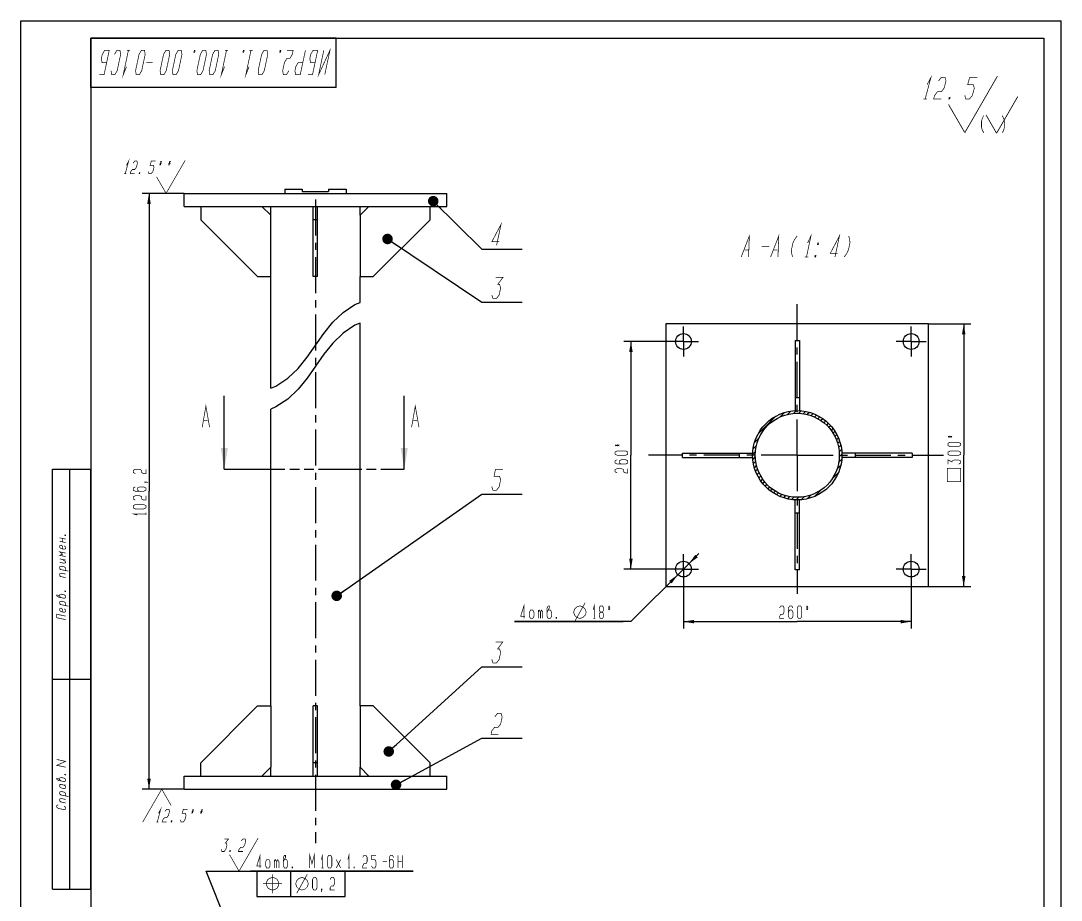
# Model space of a CAD drawing. Header units: millimetres. Extents: x 0 to 297, y 0 to 420.
# Drawn here: x 0 to 297, y 168.9 to 420 of the extents above; entities that cross this region are included whole.
import ezdxf

# ---------------------------------------------------------------- set-up
doc = ezdxf.new("R2010")
doc.units = ezdxf.units.MM
doc.header["$LTSCALE"] = 27.377778
doc.linetypes.add('CENTER', pattern=[0.6, 0.375, -0.075, 0.075, -0.075])
doc.linetypes.add('PHANTOM', pattern=[0.8, 0.45, -0.05, 0.1, -0.05, 0.1, -0.05])
doc.layers.get('0').update_dxf_attribs({"linetype": 'CONTINUOUS'})
for name, color, linetype in [('ALL_AXIS', 7, 'CONTINUOUS'), ('ALL_DIMENSIONS', 7, 'CONTINUOUS'), ('ALL_ROUND', 7, 'CONTINUOUS'), ('ALL_SURF_FIN', 7, 'CONTINUOUS'), ('DEFAULT_1', 7, 'CENTER'), ('DEFAULT_3', 7, 'PHANTOM')]:
    doc.layers.add(name, color=color, linetype=linetype)
doc.styles.get("Standard").update_dxf_attribs({"font": 'txt', "width": 0.7})
doc.dimstyles.new('DIMSTYLE_1', dxfattribs={"dimtxt": 3.6, "dimasz": 3, "dimexe": 0.18, "dimexo": 0.0625, "dimgap": 0.09, "dimtad": 1, "dimdec": 4, "dimlfac": 4, "dimdsep": 46, "dimtxsty": 'STANDARD', "dimblk": '_FILLED', "dimblk1": '_FILLED', "dimblk2": '_FILLED', "dimcen": 0.09, "dimadec": 0, "dimazin": 0, "dimtp": 1.2, "dimtm": 1.2, "dimtfac": 1, "dimtdec": 4, "dimtofl": 0, "dimtmove": 0, "dimatfit": 3, "dimldrblk": '_FILLED', "dimfxl": 1, "dimtolj": 1, "dimarcsym": 0})
doc.dimstyles.new('DIMSTYLE_2', dxfattribs={"dimtxt": 3.6, "dimasz": 3, "dimexe": 0.18, "dimexo": 0.0625, "dimgap": 0.09, "dimtad": 1, "dimtih": 1, "dimtoh": 1, "dimdec": 4, "dimlfac": 4, "dimdsep": 46, "dimtxsty": 'STANDARD', "dimblk": '_FILLED', "dimblk1": '_FILLED', "dimblk2": '_FILLED', "dimcen": 0.09, "dimadec": 0, "dimazin": 0, "dimtp": 0.2, "dimtm": 0.2, "dimtfac": 1, "dimtdec": 4, "dimtofl": 0, "dimtmove": 0, "dimatfit": 3, "dimldrblk": '_FILLED', "dimfxl": 1, "dimtolj": 1, "dimarcsym": 0})
doc.dimstyles.new('DIMSTYLE_3', dxfattribs={"dimtxt": 3.6, "dimasz": 3, "dimexe": 0.18, "dimexo": 0.0625, "dimgap": 0.09, "dimtad": 1, "dimdec": 4, "dimlfac": 4, "dimdsep": 46, "dimtxsty": 'STANDARD', "dimblk": '_FILLED', "dimblk1": '_FILLED', "dimblk2": '_FILLED', "dimcen": 0.09, "dimadec": 0, "dimazin": 0, "dimtp": 0.5, "dimtm": 0.5, "dimtfac": 1, "dimtdec": 4, "dimtofl": 0, "dimtmove": 0, "dimatfit": 3, "dimldrblk": '_FILLED', "dimfxl": 1, "dimtolj": 1, "dimarcsym": 0})
doc.dimstyles.new('DIMSTYLE_4', dxfattribs={"dimtxt": 3.6, "dimasz": 3, "dimexe": 0.18, "dimexo": 0.0625, "dimgap": 0.09, "dimtad": 1, "dimtih": 1, "dimtoh": 1, "dimdec": 5, "dimlfac": 4, "dimdsep": 46, "dimtxsty": 'STANDARD', "dimblk": '_FILLED', "dimblk1": '_FILLED', "dimblk2": '_FILLED', "dimcen": 0.09, "dimadec": 0, "dimazin": 0, "dimtp": 0.2, "dimtm": 0.2, "dimtfac": 1, "dimtdec": 5, "dimtofl": 0, "dimtmove": 0, "dimatfit": 3, "dimldrblk": '_FILLED', "dimfxl": 1, "dimtolj": 1, "dimarcsym": 0})
doc.dimstyles.get("Standard").update_dxf_attribs({"dimtxt": 3.6, "dimasz": 3, "dimexe": 0.18, "dimexo": 0.0625, "dimgap": 0.09, "dimtad": 1, "dimdec": 5, "dimdsep": 46, "dimtxsty": 'STANDARD', "dimblk": '_FILLED', "dimblk1": '_FILLED', "dimblk2": '_FILLED', "dimcen": 0.09, "dimadec": 0, "dimazin": 0, "dimtol": 1, "dimtp": 1e-05, "dimtm": 1e-05, "dimtfac": 1, "dimtdec": 5, "dimtofl": 0, "dimtmove": 0, "dimatfit": 3, "dimldrblk": '_FILLED', "dimfxl": 1, "dimtolj": 1, "dimarcsym": 0})

# ---------------------------------------------------------------- blocks, each defined once
blk = doc.blocks.new('_FILLED')
at = {"color": 0, "linetype": 'BYBLOCK'}
blk.add_solid([(0, 0), (-1, 0.167), (-1, -0.167)], dxfattribs=at)
blk = doc.blocks.new('*D0')
at = {"layer": 'ALL_DIMENSIONS', "color": 2, "linetype": 'CONTINUOUS'}
for p, q in [((46.6, 370.71), (34.6, 370.71)), ((36.6, 370.71), (36.6, 285.65)), ((36.6, 200.58), (36.6, 285.65)), ((46.6, 200.58), (34.6, 200.58))]:
    blk.add_line(p, q, dxfattribs=at)
at = {"layer": 'ALL_DIMENSIONS', "color": 2, "linetype": 'CONTINUOUS', "xscale": 3, "yscale": 3, "zscale": 3}
for p, rotation in [((36.6, 370.71), 90), ((36.6, 200.58), 270)]:
    blk.add_blockref('_FILLED', p, dxfattribs=dict(at, rotation=rotation))
blk = doc.blocks.new('SYM_7_BL1', base_point=(43.34, 195.87))
at = {"layer": 'ALL_SURF_FIN', "color": 2, "linetype": 'CONTINUOUS'}
for points, const_width in [([(40.23, 200.58), (37.51, 195.88)], 0.189), ([(42.94, 195.88), (40.23, 200.58)], 0.189), ([(37.51, 195.88), (34.78, 191.15)], 0.189), ([(39.29, 193.64), (39.93, 194.84), (38.97, 191.24)], 0.2), ([(41.19, 194.24), (41.66, 194.84), (42.29, 194.84), (42.45, 194.24), (42.13, 193.04), (41.65, 192.44), (41.02, 192.44), (40.54, 191.84), (40.38, 191.24), (41.64, 191.24)], 0.2), ([(45.58, 191.84), (45.74, 191.24), (46.37, 191.24), (46.84, 191.84), (47.17, 193.04), (47.01, 193.64), (46.07, 193.64), (46.39, 194.84), (47.65, 194.84)], 0.2), ([(49.38, 194.84), (48.74, 193.64)], 0.2), ([(48.75, 194.24), (49.38, 194.24)], 0.2), ([(49.07, 194.84), (49.06, 193.64)], 0.2), ([(51.9, 194.84), (51.26, 193.64)], 0.2), ([(51.27, 194.24), (51.9, 194.24)], 0.2), ([(51.59, 194.84), (51.58, 193.64)], 0.2), ([(38.65, 191.24), (39.28, 191.24)], 0.2), ([(43.06, 191.24), (42.9, 191.24), (42.98, 191.54), (43.14, 191.54), (43.06, 191.24)], 0.2)]:
    blk.add_lwpolyline(points, dxfattribs=dict(at, const_width=const_width))
blk = doc.blocks.new('SYM_6_BL2', base_point=(38.21, 375.42))
at = {"layer": 'ALL_SURF_FIN', "color": 2, "linetype": 'CONTINUOUS'}
for points, const_width in [([(30.15, 378.73), (30.78, 379.93), (29.82, 376.33)], 0.2), ([(44.19, 375.42), (46.92, 380.14)], 0.189), ([(32.04, 379.33), (32.51, 379.93), (33.14, 379.93), (33.3, 379.33), (32.98, 378.13), (32.5, 377.53), (31.87, 377.53), (31.4, 376.93), (31.24, 376.33), (32.5, 376.33)], 0.2), ([(36.44, 376.93), (36.59, 376.33), (37.22, 376.33), (37.7, 376.93), (38.02, 378.13), (37.86, 378.73), (36.92, 378.73), (37.24, 379.93), (38.5, 379.93)], 0.2), ([(40.23, 379.93), (39.6, 378.73)], 0.2), ([(39.6, 379.33), (40.23, 379.33)], 0.2), ([(39.92, 379.93), (39.91, 378.73)], 0.2), ([(42.75, 379.93), (42.12, 378.73)], 0.2), ([(42.12, 379.33), (42.75, 379.33)], 0.2), ([(42.44, 379.93), (42.43, 378.73)], 0.2), ([(29.5, 376.33), (30.13, 376.33)], 0.2), ([(33.91, 376.33), (33.76, 376.33), (33.84, 376.63), (33.99, 376.63), (33.91, 376.33)], 0.2), ([(38.76, 375.42), (41.47, 370.71)], 0.189), ([(41.47, 370.71), (44.19, 375.42)], 0.189)]:
    blk.add_lwpolyline(points, dxfattribs=dict(at, const_width=const_width))
blk = doc.blocks.new('*D1')
at = {"layer": 'ALL_DIMENSIONS', "color": 2, "linetype": 'CONTINUOUS'}
for p, q in [((189.17, 263.42), (193.58, 267.84)), ((190.76, 265.01), (189.17, 263.42)), ((189.17, 263.42), (174.17, 248.42)), ((187.57, 261.83), (189.17, 263.42)), ((174.17, 248.42), (140.89, 248.42)), ((140.89, 248.42), (171.97, 248.42))]:
    blk.add_line(p, q, dxfattribs=at)
at = {"layer": 'ALL_DIMENSIONS', "color": 2, "linetype": 'CONTINUOUS', "xscale": 3, "yscale": 3, "zscale": 3}
for p, rotation in [((190.76, 265.01), 225), ((187.57, 261.83), 45)]:
    blk.add_blockref('_FILLED', p, dxfattribs=dict(at, rotation=rotation))
blk = doc.blocks.new('*D2')
at = {"layer": 'ALL_DIMENSIONS', "color": 2, "linetype": 'CONTINUOUS'}
for p, q in [((259.17, 333.42), (271.17, 333.42)), ((269.17, 333.42), (269.17, 295.92)), ((269.17, 258.42), (269.17, 295.92)), ((259.17, 258.42), (271.17, 258.42))]:
    blk.add_line(p, q, dxfattribs=at)
at = {"layer": 'ALL_DIMENSIONS', "color": 2, "linetype": 'CONTINUOUS', "xscale": 3, "yscale": 3, "zscale": 3}
for p, rotation in [((269.17, 333.42), 90), ((269.17, 258.42), 270)]:
    blk.add_blockref('_FILLED', p, dxfattribs=dict(at, rotation=rotation))
blk = doc.blocks.new('*D4')
at = {"layer": 'ALL_DIMENSIONS', "color": 2, "linetype": 'CONTINUOUS'}
for p, q in [((189.17, 259.17), (189.17, 246.42)), ((254.17, 259.17), (254.17, 246.42)), ((189.17, 248.42), (221.67, 248.42)), ((254.17, 248.42), (221.67, 248.42))]:
    blk.add_line(p, q, dxfattribs=at)
at = {"layer": 'ALL_DIMENSIONS', "color": 2, "linetype": 'CONTINUOUS', "xscale": 3, "yscale": 3, "zscale": 3, "rotation": 180}
blk.add_blockref('_FILLED', (189.17, 248.42), dxfattribs=at)
at = {"layer": 'ALL_DIMENSIONS', "color": 2, "linetype": 'CONTINUOUS', "xscale": 3, "yscale": 3, "zscale": 3}
blk.add_blockref('_FILLED', (254.17, 248.42), dxfattribs=at)
blk = doc.blocks.new('*D5')
at = {"layer": 'ALL_DIMENSIONS', "color": 2, "linetype": 'CONTINUOUS'}
for p, q in [((184.92, 328.42), (172.17, 328.42)), ((174.17, 328.42), (174.17, 295.92)), ((174.17, 263.42), (174.17, 295.92)), ((184.92, 263.42), (172.17, 263.42))]:
    blk.add_line(p, q, dxfattribs=at)
at = {"layer": 'ALL_DIMENSIONS', "color": 2, "linetype": 'CONTINUOUS', "xscale": 3, "yscale": 3, "zscale": 3}
for p, rotation in [((174.17, 328.42), 90), ((174.17, 263.42), 270)]:
    blk.add_blockref('_FILLED', p, dxfattribs=dict(at, rotation=rotation))
blk = doc.blocks.new('*D6')
at = {"layer": 'ALL_DIMENSIONS', "color": 2, "linetype": 'CONTINUOUS'}
for p, q in [((71.6, 130.04), (52.92, 177.17)), ((52.92, 177.17), (112.01, 177.17)), ((112.01, 177.17), (65.57, 177.17)), ((71.14, 131.2), (71.6, 130.04)), ((72.06, 128.87), (71.6, 130.04)), ((71.6, 130.04), (73.53, 125.16))]:
    blk.add_line(p, q, dxfattribs=at)
at = {"layer": 'ALL_DIMENSIONS', "color": 2, "linetype": 'CONTINUOUS', "xscale": 3, "yscale": 3, "zscale": 3}
for p, rotation in [((71.14, 131.2), 291.6197713689), ((72.06, 128.87), 111.6197713689)]:
    blk.add_blockref('_FILLED', p, dxfattribs=dict(at, rotation=rotation))
blk = doc.blocks.new('SF0_BL3', base_point=(62.51, 181.88))
at = {"layer": 'ALL_SURF_FIN', "color": 2, "linetype": 'CONTINUOUS'}
for points, const_width in [([(58.07, 186.38), (59.33, 186.38), (58.38, 185.18), (58.69, 185.18), (58.85, 184.58), (58.53, 183.38), (58.05, 182.78), (57.42, 182.78), (57.27, 183.38)], 0.2), ([(62.95, 185.78), (63.42, 186.38), (64.05, 186.38), (64.21, 185.78), (63.89, 184.58), (63.41, 183.98), (62.78, 183.98), (62.31, 183.38), (62.15, 182.78), (63.41, 182.78)], 0.2), ([(65.02, 181.87), (67.75, 186.6)], 0.189), ([(59.78, 182.78), (59.63, 182.78), (59.71, 183.08), (59.86, 183.08), (59.78, 182.78)], 0.2), ([(59.59, 181.87), (62.3, 177.17)], 0.189), ([(62.3, 177.17), (65.02, 181.87)], 0.189)]:
    blk.add_lwpolyline(points, dxfattribs=dict(at, const_width=const_width))
blk = doc.blocks.new('SYM_5_BL4', base_point=(271.12, 396.04))
at = {"color": 2, "linetype": 'CONTINUOUS'}
for points, const_width in [([(258.73, 401.78), (259.82, 403.83), (258.17, 397.67)], 0.2), ([(261.97, 402.8), (262.78, 403.83), (263.86, 403.83), (264.12, 402.8), (263.57, 400.75), (262.76, 399.72), (261.68, 399.72), (260.87, 398.7), (260.59, 397.67), (262.75, 397.67)], 0.2), ([(269.49, 398.7), (269.76, 397.67), (270.83, 397.67), (271.65, 398.7), (272.2, 400.75), (271.93, 401.78), (270.32, 401.78), (270.87, 403.83), (273.02, 403.83)], 0.2), ([(274.14, 396.11), (278.8, 404.19)], 0.239), ([(265.17, 397.67), (264.9, 397.67), (265.04, 398.18), (265.31, 398.18), (265.17, 397.67)], 0.2), ([(281.58, 393.12), (284.61, 398.37)], 0.239), ([(257.63, 397.67), (258.71, 397.67)], 0.2), ([(264.84, 396.11), (269.49, 388.06)], 0.239), ([(269.49, 388.06), (274.14, 396.11)], 0.239), ([(274.9, 392.95), (274.47, 392.11), (274.25, 391.28), (274.25, 389.61), (274.47, 388.78), (274.9, 387.95)], 0.2), ([(275.54, 393.12), (278.56, 387.89)], 0.239), ([(278.56, 387.89), (281.58, 393.12)], 0.239), ([(280.15, 392.95), (280.59, 392.11), (280.81, 391.28), (280.81, 389.61), (280.59, 388.78), (280.15, 387.95)], 0.2)]:
    blk.add_lwpolyline(points, dxfattribs=dict(at, const_width=const_width))
blk = doc.blocks.new('BALLOON2001_BL5', base_point=(137.36, 358.34))
at = {"color": 2, "linetype": 'CONTINUOUS'}
blk.add_line((131.6, 354.8), (143.12, 354.8), dxfattribs=at)
at = {"color": 2, "linetype": 'CONTINUOUS', "const_width": 0.2}
blk.add_lwpolyline([(135.82, 355.89), (137.1, 361.89), (134.46, 356.89), (136.56, 356.89)], dxfattribs=at)
blk = doc.blocks.new('BALLOON2001_BL6', base_point=(137.36, 288.4))
at = {"color": 2, "linetype": 'CONTINUOUS'}
blk.add_line((131.6, 284.86), (143.12, 284.86), dxfattribs=at)
at = {"color": 2, "linetype": 'CONTINUOUS', "const_width": 0.2}
blk.add_lwpolyline([(134.46, 286.95), (134.77, 285.95), (135.82, 285.95), (136.56, 286.95), (136.98, 288.95), (136.67, 289.95), (135.1, 289.95), (135.52, 291.95), (137.62, 291.95)], dxfattribs=at)
blk = doc.blocks.new('BALLOON2001_BL7', base_point=(137.36, 343.18))
at = {"color": 2, "linetype": 'CONTINUOUS'}
blk.add_line((131.6, 339.63), (143.12, 339.63), dxfattribs=at)
at = {"color": 2, "linetype": 'CONTINUOUS', "const_width": 0.2}
blk.add_lwpolyline([(135.52, 346.72), (137.62, 346.72), (136.15, 344.72), (136.67, 344.72), (136.98, 343.72), (136.56, 341.72), (135.82, 340.72), (134.77, 340.72), (134.46, 341.72)], dxfattribs=at)
blk = doc.blocks.new('BALLOON2001_BL8', base_point=(137.36, 218.67))
at = {"color": 2, "linetype": 'CONTINUOUS'}
blk.add_line((131.6, 215.13), (143.12, 215.13), dxfattribs=at)
at = {"color": 2, "linetype": 'CONTINUOUS', "const_width": 0.2}
blk.add_lwpolyline([(135.31, 221.21), (136.05, 222.21), (137.1, 222.21), (137.41, 221.21), (136.98, 219.21), (136.25, 218.21), (135.2, 218.21), (134.46, 217.21), (134.25, 216.21), (136.35, 216.21)], dxfattribs=at)
blk = doc.blocks.new('BALLOON2001_BL9', base_point=(137.36, 239.11))
at = {"color": 2, "linetype": 'CONTINUOUS'}
blk.add_line((131.6, 235.56), (143.12, 235.56), dxfattribs=at)
at = {"color": 2, "linetype": 'CONTINUOUS', "const_width": 0.2}
blk.add_lwpolyline([(135.52, 242.65), (137.62, 242.65), (136.15, 240.65), (136.67, 240.65), (136.98, 239.65), (136.56, 237.65), (135.82, 236.65), (134.77, 236.65), (134.46, 237.65)], dxfattribs=at)

msp = doc.modelspace()

# ---------------------------------------------------------------- linework, layer by layer
at = {"color": 7, "linetype": 'CONTINUOUS'}
for p, q in [((0, 0), (0, 420)), ((0, 420), (297, 420)), ((297, 0), (297, 420)), ((90, 415), (20, 415)), ((20, 401), (20, 415)), ((20, 415), (20, 5)), ((20, 415), (292, 415)), ((90, 401), (90, 415)), ((292, 415), (292, 5)), ((90, 401), (20, 401)), ((80.3467492, 371.9586536), (80.3467492, 371.2086536)), ((87.8467492, 371.9586536), (87.8467492, 371.2086536)), ((46.5967492, 366.9586536), (46.5967492, 370.7086536)), ((46.5967492, 370.7086536), (121.5967492, 370.7086536)), ((80.3467492, 371.2086536), (87.8467492, 371.2086536)), ((121.5967492, 366.9586536), (121.5967492, 370.7086536)), ((46.5967492, 366.9586536), (121.5967492, 366.9586536)), ((51.3467492, 366.9586536), (51.3467492, 363.2086536)), ((68.8467492, 366.9586536), (71.3467492, 364.4586536)), ((83.4717492, 346.9586536), (83.4717492, 366.9586536)), ((84.7217492, 346.9586536), (84.7217492, 366.9586536)), ((96.8467492, 364.4586536), (99.3467492, 366.9586536)), ((116.8467492, 363.2086536), (116.8467492, 366.9586536)), ((51.3467492, 363.2086536), (67.5967492, 346.9586536)), ((71.3467492, 346.9586536), (71.3467492, 364.4586536)), ((84.7217492, 363.2086536), (83.4717492, 363.2086536)), ((96.8467492, 364.4586536), (96.8467492, 346.9586536)), ((100.5967492, 346.9586536), (116.8467492, 363.2086536)), ((67.5967492, 346.9586536), (71.3467492, 346.9586536)), ((84.7217492, 346.9586536), (83.4717492, 346.9586536)), ((96.8467492, 346.9586536), (100.5967492, 346.9586536)), ((91.9942492, 336.7230645), (95.3985268, 338.9609576)), ((95.3985268, 338.9609576), (96.8467492, 339.5600601)), ((89.0607036, 333.9117362), (91.9942492, 336.7230645)), ((86.488425, 330.7099805), (89.0607036, 333.9117362)), ((95.3985268, 333.0360246), (91.9942492, 330.7981316)), ((96.8467492, 333.6351271), (95.3985268, 333.0360246)), ((184.1650485, 333.4223301), (184.1650485, 258.4223301)), ((259.1650485, 333.4223301), (184.1650485, 333.4223301)), ((259.1650485, 258.4223301), (259.1650485, 333.4223301)), ((81.7050321, 323.9162199), (86.488425, 330.7099805)), ((91.9942492, 330.7981316), (89.0607036, 327.9868032)), ((89.0607036, 327.9868032), (86.488425, 324.7850475)), ((221.0400485, 328.6723301), (221.0400485, 308.6723301)), ((221.0400485, 328.6723301), (222.2900485, 328.6723301)), ((222.2900485, 328.6723301), (222.2900485, 308.6723301)), ((79.1327124, 320.7145354), (81.7050321, 323.9162199)), ((86.488425, 324.7850475), (81.7050321, 317.9912869)), ((72.7952185, 315.6647438), (76.1992492, 317.9030645)), ((76.1992492, 317.9030645), (79.1327124, 320.7145354)), ((81.7050321, 317.9912869), (79.1327124, 314.7896025)), ((71.3467492, 315.0654355), (72.7952185, 315.6647438)), ((76.1992492, 311.9781316), (72.7952185, 309.7398108)), ((79.1327124, 314.7896025), (76.1992492, 311.9781316)), ((221.0400485, 312.4223301), (222.2900485, 312.4223301)), ((72.7952185, 309.7398108), (71.3467492, 309.1405025)), ((58.0864007, 291.9586536), (58.0864007, 307.94804)), ((109.4613589, 291.9586536), (109.4613589, 307.94804)), ((188.9150485, 295.2973301), (188.9150485, 296.5473301)), ((188.9150485, 296.5473301), (208.9150485, 296.5473301)), ((188.9150485, 295.2973301), (208.9150485, 295.2973301)), ((205.1650485, 295.2973301), (205.1650485, 296.5473301)), ((254.4150485, 296.5473301), (234.4150485, 296.5473301)), ((254.4150485, 295.2973301), (234.4150485, 295.2973301)), ((238.1650485, 296.5473301), (238.1650485, 295.2973301)), ((254.4150485, 296.5473301), (254.4150485, 295.2973301)), ((9, 172), (9, 292)), ((9, 292), (20, 292)), ((14, 172), (14, 292)), ((20, 172), (20, 292)), ((221.0400485, 263.1723301), (221.0400485, 283.1723301)), ((222.2900485, 263.1723301), (222.2900485, 283.1723301)), ((222.2900485, 279.4223301), (221.0400485, 279.4223301)), ((222.2900485, 263.1723301), (221.0400485, 263.1723301)), ((184.1650485, 258.4223301), (259.1650485, 258.4223301)), ((9, 232), (20, 232)), ((51.3467492, 208.0822285), (67.5967492, 224.3322285)), ((67.5967492, 224.3322285), (71.3467492, 224.3322285)), ((71.3467492, 224.3322285), (71.3467492, 206.8322285)), ((84.7217492, 224.3322285), (83.4717492, 224.3322285)), ((83.4717492, 204.3322285), (83.4717492, 224.3322285)), ((84.7217492, 204.3322285), (84.7217492, 224.3322285)), ((100.5967492, 224.3322285), (96.8467492, 224.3322285)), ((96.8467492, 224.3322285), (96.8467492, 206.8322285)), ((116.8467492, 208.0822285), (100.5967492, 224.3322285)), ((51.3467492, 204.3322285), (51.3467492, 208.0822285)), ((84.7217492, 208.0822285), (83.4717492, 208.0822285)), ((116.8467492, 204.3322285), (116.8467492, 208.0822285)), ((68.8467492, 204.3322285), (71.3467492, 206.8322285)), ((99.3467492, 204.3322285), (96.8467492, 206.8322285)), ((46.5967492, 204.3322285), (121.5967492, 204.3322285)), ((46.5967492, 200.5822285), (46.5967492, 204.3322285)), ((121.5967492, 200.5822285), (121.5967492, 204.3322285)), ((46.5967492, 200.5822285), (121.5967492, 200.5822285)), ((9, 172), (20, 172))]:
    msp.add_line(p, q, dxfattribs=at)
at = {"color": 5, "linetype": 'CONTINUOUS'}
for p, q in [((58.0864007, 307.94804), (58.0864007, 312.94804)), ((109.4613589, 307.94804), (109.4613589, 312.94804))]:
    msp.add_line(p, q, dxfattribs=at)
at = {"color": 2, "linetype": 'CONTINUOUS'}
for p, q in [((215.5662278, 307.1047253), (210.4833555, 302.0218529)), ((217.9966616, 308.1209455), (216.7163359, 306.8406198)), ((219.8093563, 308.5194266), (218.8775492, 307.5876195)), ((221.3600471, 308.6559039), (220.5640612, 307.859918)), ((222.7345248, 308.6161681), (222.0205353, 307.9021785)), ((223.979185, 308.4466147), (223.3251236, 307.7925533)), ((225.1238037, 308.1770198), (224.5160675, 307.5692836)), ((226.1859951, 307.8249976), (225.6134921, 307.2524947)), ((227.1780897, 307.4028786), (226.6152253, 306.8400143)), ((228.1088539, 306.9194293), (227.548716, 306.3592914)), ((228.9659441, 306.3623059), (228.4218446, 305.8182065)), ((229.7646488, 305.7467971), (229.239417, 305.2215653)), ((230.5128422, 305.0807769), (229.9858603, 304.553795)), ((231.2113105, 304.3650317), (230.6709123, 303.8246334)), ((231.8444039, 303.5839114), (231.3032223, 303.0427299)), ((210.7467588, 300.8710427), (209.4669017, 299.5911856)), ((232.4173024, 302.7425964), (231.8806771, 302.2059711)), ((232.9359252, 301.8470057), (232.3844733, 301.2955538)), ((233.3955044, 300.8923713), (232.8147251, 300.311592)), ((209.7278653, 297.0237221), (208.9312377, 296.2270944)), ((209.9997591, 298.7098295), (209.0678184, 297.7778887)), ((233.7874237, 299.870077), (233.1728272, 299.2554805)), ((234.0874075, 298.7558472), (233.4454322, 298.113872)), ((234.2979886, 297.5522148), (233.6112568, 296.865483)), ((209.6853167, 295.5669599), (208.9718265, 294.8534697)), ((209.7945146, 294.2619442), (209.1404345, 293.6078641)), ((234.3543772, 294.7801763), (233.4741416, 293.8999407)), ((234.3982654, 296.238278), (233.6398106, 295.4798233)), ((210.0180951, 293.0713111), (209.4104772, 292.4636933)), ((210.334884, 291.9738865), (209.7624108, 291.4014133)), ((234.0911423, 293.1027279), (233.0085691, 292.0201547)), ((210.7473644, 290.9721533), (210.1843089, 290.4090978)), ((211.2280873, 290.0386627), (210.6683121, 289.4788875)), ((211.7691722, 289.165534), (211.2248018, 288.6211637)), ((212.3658133, 288.3479616), (211.8406497, 287.822798)), ((233.4207386, 291.0181106), (231.5433139, 289.1406859)), ((213.0335836, 287.6015183), (212.5067349, 287.0746697)), ((213.7627452, 286.9164663), (213.2220095, 286.3757307)), ((214.5446488, 286.2841564), (214.0037427, 285.7432503)), ((215.3814076, 285.7067016), (214.8446978, 285.1699918)), ((216.2918248, 285.2029053), (215.7402697, 284.6513501)), ((228.4466927, 286.0440647), (226.5698136, 284.1671855)), ((217.2757867, 284.7726536), (216.6952967, 284.1921636)), ((218.3318981, 284.4145515), (217.7168646, 283.7995179)), ((219.4736539, 284.1420937), (218.8318662, 283.500306)), ((220.7215863, 283.9758125), (220.0351465, 283.2893727)), ((222.1073928, 283.9474054), (221.3493022, 283.1893148)), ((223.6877186, 284.1135177), (222.8064306, 283.2322296)), ((225.567224, 284.5788095), (224.4852476, 283.4968331))]:
    msp.add_line(p, q, dxfattribs=at)
at = {"color": 2, "linetype": 'CONTINUOUS', "const_width": 0.2}
for points in [[(25.2499989, 411.5781858), (23.7621039, 404.5781858), (22.4496039, 404.5781858)], [(25.2499989, 411.5781858), (23.9374989, 411.5781858), (23.2520139, 410.4115191), (23.0040365, 409.2448524), (23.1935514, 408.0781858), (24.5060514, 408.0781858)], [(25.760089, 405.7448524), (25.9496039, 404.5781858), (26.8246039, 404.5781858), (27.510089, 405.7448524), (28.5020139, 410.4115191), (28.3125065, 411.5781858), (27.4375065, 411.5781858), (26.7520139, 410.4115191)], [(30.1643164, 406.9115191), (29.2308615, 404.5781858), (30.7187565, 411.5781858)], [(31.1562565, 411.5781858), (30.2812565, 411.5781858)], [(35.3125065, 411.5781858), (35.5020139, 410.4115191), (34.510089, 405.7448524), (33.8246115, 404.5781858), (32.9496115, 404.5781858), (32.760089, 405.7448524), (33.7520139, 410.4115191), (34.4375065, 411.5781858), (35.3125065, 411.5781858)], [(42.3125065, 411.5781858), (42.5020139, 410.4115191), (41.510089, 405.7448524), (40.8246115, 404.5781858), (39.9496115, 404.5781858), (39.760089, 405.7448524), (40.7520139, 410.4115191), (41.4375065, 411.5781858), (42.3125065, 411.5781858)], [(45.8125065, 411.5781858), (46.0020139, 410.4115191), (45.010089, 405.7448524), (44.3246115, 404.5781858), (43.4496115, 404.5781858), (43.260089, 405.7448524), (44.2520139, 410.4115191), (44.9375065, 411.5781858), (45.8125065, 411.5781858)], [(49.5312565, 411.5781858), (49.7500065, 411.5781858), (49.6260026, 410.9948524), (49.4072526, 410.9948524), (49.5312565, 411.5781858)], [(52.8125065, 411.5781858), (53.0020139, 410.4115191), (52.010089, 405.7448524), (51.3246115, 404.5781858), (50.4496115, 404.5781858), (50.260089, 405.7448524), (51.2520139, 410.4115191), (51.9375065, 411.5781858), (52.8125065, 411.5781858)], [(56.3125065, 411.5781858), (56.5020139, 410.4115191), (55.510089, 405.7448524), (54.8246115, 404.5781858), (53.9496115, 404.5781858), (53.760089, 405.7448524), (54.7520139, 410.4115191), (55.4375065, 411.5781858), (56.3125065, 411.5781858)], [(58.1643164, 406.9115191), (57.2308615, 404.5781858), (58.7187565, 411.5781858)], [(59.1562565, 411.5781858), (58.2812565, 411.5781858)], [(63.5312565, 411.5781858), (63.7500065, 411.5781858), (63.6260026, 410.9948524), (63.4072526, 410.9948524), (63.5312565, 411.5781858)], [(65.1643164, 406.9115191), (64.2308615, 404.5781858), (65.7187565, 411.5781858)], [(66.1562565, 411.5781858), (65.2812565, 411.5781858)], [(70.3125065, 411.5781858), (70.5020139, 410.4115191), (69.510089, 405.7448524), (68.8246115, 404.5781858), (67.9496115, 404.5781858), (67.760089, 405.7448524), (68.7520139, 410.4115191), (69.4375065, 411.5781858), (70.3125065, 411.5781858)], [(74.0312565, 411.5781858), (74.2500065, 411.5781858), (74.1260026, 410.9948524), (73.9072526, 410.9948524), (74.0312565, 411.5781858)], [(76.510089, 405.7448524), (75.8246115, 404.5781858), (74.9496115, 404.5781858), (74.760089, 405.7448524), (75.256059, 408.0781858), (75.9415365, 409.2448524), (76.8165365, 409.2448524), (77.5020139, 410.4115191), (77.7500065, 411.5781858), (76.0000065, 411.5781858)], [(81.2500065, 411.5781858), (79.7621115, 404.5781858), (78.4496115, 404.5781858), (78.260089, 405.7448524), (78.5080664, 406.9115191), (79.193559, 408.0781858), (80.506059, 408.0781858)], [(84.7500065, 411.5781858), (83.2621115, 404.5781858), (81.9496115, 404.5781858)], [(84.7500065, 411.5781858), (83.4375065, 411.5781858), (82.7520139, 410.4115191), (82.5040365, 409.2448524), (82.693559, 408.0781858), (84.006059, 408.0781858)], [(86.7621115, 404.5781858), (88.2500065, 411.5781858), (85.0121115, 404.5781858), (86.5000065, 411.5781858)], [(37.631059, 408.0781858), (35.881059, 408.0781858)], [(205.6505035, 352.5587066), (207.9758464, 358.5586849), (207.7505035, 352.5587066)], [(214.0505035, 352.5587066), (216.3758464, 358.5586849), (216.1505035, 352.5587066)], [(221.6258464, 358.5586849), (220.8882943, 357.5586936), (220.4132422, 356.5587023), (219.9881076, 354.5586892), (220.0380556, 353.5586979), (220.3505035, 352.5587066)], [(224.6132422, 356.5587023), (225.5633464, 358.5586849), (224.2880035, 352.5587066)], [(227.6569661, 356.0587066), (227.3944661, 356.0587066), (227.5007422, 356.5587023), (227.7632422, 356.5587023), (227.6569661, 356.0587066)], [(232.4255035, 352.5587066), (233.7008464, 358.5586849), (231.0630556, 353.5586979), (233.1630556, 353.5586979)], [(236.3258464, 358.5586849), (236.6382943, 357.5586936), (236.6882422, 356.5587023), (236.2631076, 354.5586892), (235.7880556, 353.5586979), (235.0505035, 352.5587066)], [(206.6006076, 354.5586892), (207.6506076, 354.5586892)], [(211.5381901, 355.5587109), (213.6381901, 355.5587109)], [(215.0006076, 354.5586892), (216.0506076, 354.5586892)], [(223.7630035, 352.5587066), (224.8130035, 352.5587066)], [(226.9130035, 352.5587066), (226.6505035, 352.5587066), (226.7567795, 353.0587023), (227.0192795, 353.0587023), (226.9130035, 352.5587066)], [(12.7779221, 273.1249913), (12.7779221, 273), (12.5695931, 273.0442969), (12.5695931, 273.1692882), (12.7779221, 273.1249913)], [(11.1112598, 272.3542622), (12.7779221, 272.0000087)], [(12.7779221, 270.999987), (11.1112598, 271.3542708)], [(11.9445909, 269.1771311), (11.9445909, 269.9271398), (11.5279253, 270.2656858), (11.1112598, 270.1042665), (11.1112598, 269.6042708), (11.5279253, 269.2656944), (12.3612565, 269.0885677), (12.7779221, 269.249987), (12.7779221, 269.750013), (12.3612565, 270.088559)], [(11.9445909, 271.1771441), (11.9445909, 272.1771354)], [(12.7779221, 266.9999913), (11.1112598, 267.3542752), (11.9445909, 267.6771441), (11.1112598, 268.3542665), (12.7779221, 268.000013)], [(11.1112598, 266.3542535), (12.7779221, 266)], [(11.1112598, 265.3542622), (12.3612565, 265.088572), (12.7779221, 265.2499913), (12.7779221, 265.5000043), (11.9445909, 266.1771267)], [(12.7779221, 262.9999957), (12.7779221, 263.7500043), (12.3612565, 264.0885503), (11.5279253, 264.2657075), (11.1112598, 264.1042578), (11.1112598, 263.6042622), (11.5279253, 263.2656858)], [(13.6112609, 262.8228689), (11.1112598, 263.3542491)], [(11.5279253, 261.2657031), (11.1112598, 261.6042491), (11.1112598, 262.1042752), (11.5279253, 262.2656944), (12.7779221, 262.0000043)], [(12.7779221, 261.000013), (11.1112598, 261.3542665)], [(11.5279253, 255.2656944), (10.6945942, 255.9428168), (10.2779286, 256.0313802), (10.2779286, 255.7813976), (10.6945942, 255.4428212), (12.3612565, 255.0885677), (12.7779221, 255.249987), (12.7779221, 255.750013), (12.3612565, 256.088559), (11.5279253, 256.2656858), (11.1112598, 256.1042665), (11.1112598, 255.6042708)], [(12.7779221, 257.1250087), (12.7779221, 256.999987), (12.5695931, 257.0442839), (12.5695931, 257.1692752), (12.7779221, 257.1250087)], [(12.7779221, 253.0000065), (12.7779221, 253.75), (12.3612565, 254.0885612), (11.5279253, 254.2657031), (11.1112598, 254.1042535), (11.1112598, 253.6042578), (11.5279253, 253.2656966)], [(13.6112609, 252.8228646), (11.1112598, 253.35426)], [(12.7779221, 248.9999957), (10.2779286, 249.5313911), (10.2779286, 250.5313976), (12.7779221, 250.0000022)], [(11.9445909, 251.1771354), (11.9445909, 251.9271289), (11.5279253, 252.2656901), (11.1112598, 252.1042556), (11.1112598, 251.60426), (11.5279253, 251.2656988), (12.3612565, 251.088572), (12.7779221, 251.2500065), (12.7779221, 251.7500022), (12.3612565, 252.0885634)], [(12.7779221, 206.8541623), (10.2779286, 207.3855577), (12.7779221, 208.5208398), (10.2779286, 209.0522201)], [(12.7779221, 204.7708268), (12.7779221, 204.6458355), (12.5695931, 204.6901172), (12.5695931, 204.8151085), (12.7779221, 204.7708268)], [(11.5279253, 202.9115278), (10.6945942, 203.5886654), (10.2779286, 203.6772287), (10.2779286, 203.4272309), (10.6945942, 203.0886545), (12.3612565, 202.734401), (12.7779221, 202.8958355), (12.7779221, 203.3958312), (12.3612565, 203.7343924), (11.5279253, 203.9115343), (11.1112598, 203.7500998), (11.1112598, 203.250089)], [(11.1112598, 202.0000998), (12.3612565, 201.7343945), (12.7779221, 201.7708377)], [(11.5279253, 201.9115365), (11.1112598, 201.7500868), (11.1112598, 201.2500911), (11.5279253, 200.9115299), (12.3612565, 200.7344032), (12.7779221, 200.8958377), (12.7779221, 201.3958333), (12.3612565, 201.7343945)], [(12.7779221, 198.6458268), (12.7779221, 199.3958355), (12.3612565, 199.7343967), (11.5279253, 199.9115234), (11.1112598, 199.750089), (11.1112598, 199.2500933), (11.5279253, 198.9115321)], [(13.6112609, 198.4687001), (11.1112598, 199.0000955)], [(10.6945942, 196.0886545), (10.2779286, 195.9272201), (10.2779286, 195.4272244), (10.6945942, 195.0886632), (12.3612565, 194.7343945), (12.7779221, 194.895829), (12.7779221, 195.3958398), (12.3612565, 195.734401)], [(11.5279253, 196.9115343), (11.1112598, 197.2500955), (11.1112598, 197.7500911), (11.5279253, 197.9115256), (12.7779221, 197.6458355)], [(12.7779221, 196.645829), (11.1112598, 197.0000977)]]:
    msp.add_lwpolyline(points, dxfattribs=at)
at = {"color": 7, "linetype": 'CONTINUOUS', "const_width": 0.2}
for points in [[(51.7864019, 303.9480512), (52.8364019, 309.9480295), (53.8864019, 303.9480512)], [(111.5613585, 303.9480512), (112.6113585, 309.9480295), (113.6613585, 303.9480512)], [(52.3114019, 305.9480339), (53.3614019, 305.9480339)], [(112.0863585, 305.9480339), (113.1363585, 305.9480339)]]:
    msp.add_lwpolyline(points, dxfattribs=at)
at = {"color": 7, "linetype": 'CONTINUOUS'}
for centre, radius in [((189.1650485, 328.4223301), 2.25), ((254.1650485, 328.4223301), 2.25), ((221.6650485, 295.9223301), 12.75), ((221.6650485, 295.9223301), 12), ((189.1650485, 263.4223301), 2.25), ((254.1650485, 263.4223301), 2.25)]:
    msp.add_circle(centre, radius, dxfattribs=at)
for points in [[(58.0864007, 291.9586536), (57.0864007, 297.9586536), (59.0864007, 297.9586536)], [(109.4613589, 291.9586536), (108.4613589, 297.9586536), (110.4613589, 297.9586536)]]:
    msp.add_solid(points, dxfattribs=at)
at = {"layer": 'ALL_AXIS', "color": 2, "linetype": 'CENTER'}
for p, q in [((84.0967492, 368.9586536), (84.0967492, 185.1155193)), ((221.6650485, 295.9223301), (221.6650485, 339.4018521)), ((221.6650485, 295.9223301), (179.2326922, 295.9223301)), ((221.6650485, 295.9223301), (221.6650485, 256.3737189)), ((221.6650485, 295.9223301), (263.4385294, 295.9223301))]:
    msp.add_line(p, q, dxfattribs=at)
at = {"layer": 'ALL_AXIS', "color": 7, "linetype": 'CONTINUOUS'}
for p, q in [((71.3467492, 364.4586536), (71.3467492, 366.9586536)), ((96.8467492, 364.4586536), (96.8467492, 366.9586536)), ((71.3467492, 315.0654355), (71.3467492, 346.9586536)), ((96.8467492, 339.5600601), (96.8467492, 346.9586536)), ((96.8467492, 224.3322285), (96.8467492, 333.6351271)), ((71.3467492, 224.3322285), (71.3467492, 309.1405025)), ((71.3467492, 204.3322285), (71.3467492, 206.8322285)), ((96.8467492, 204.3322285), (96.8467492, 206.8322285))]:
    msp.add_line(p, q, dxfattribs=at)
at = {"layer": 'ALL_DIMENSIONS', "color": 2, "linetype": 'CONTINUOUS'}
for p, q in [((67.3713429, 177.1667358), (67.3713429, 169.9667358)), ((92.6313429, 177.1667358), (67.3713429, 177.1667358)), ((77.1213429, 169.9667358), (77.1213429, 177.1667358)), ((92.6313429, 169.9667358), (92.6313429, 177.1667358)), ((67.3713429, 169.9667358), (92.6313429, 169.9667358))]:
    msp.add_line(p, q, dxfattribs=at)
at = {"layer": 'ALL_DIMENSIONS', "color": 2, "linetype": 'CONTINUOUS', "const_width": 0.2}
for points in [[(264.6650608, 301.0748307), (265.8650564, 301.3898307)], [(264.6650608, 301.3898307), (265.8650564, 301.0748307)], [(265.2650434, 300.9173307), (265.2650434, 301.5473307)], [(169.6650347, 298.9148264), (170.8650608, 298.5998264)], [(169.6650347, 298.5998264), (170.8650608, 298.9148264)], [(173.2650521, 296.2373264), (172.6650391, 295.9223264), (170.2650477, 295.9223264), (169.6650347, 296.2373264), (169.6650347, 296.8673264), (170.2650477, 297.1823264), (172.6650391, 297.1823264), (173.2650521, 296.8673264), (173.2650521, 296.2373264)], [(170.2650477, 298.4423264), (170.2650477, 299.0723264)], [(268.2650477, 298.7123307), (267.6650347, 298.3973307), (265.2650434, 298.3973307), (264.6650608, 298.7123307), (264.6650608, 299.3423307), (265.2650434, 299.6573307), (267.6650347, 299.6573307), (268.2650477, 299.3423307), (268.2650477, 298.7123307)], [(268.2650477, 296.1923307), (267.6650347, 295.8773307), (265.2650434, 295.8773307), (264.6650608, 296.1923307), (264.6650608, 296.8223307), (265.2650434, 297.1373307), (267.6650347, 297.1373307), (268.2650477, 296.8223307), (268.2650477, 296.1923307)], [(170.2650477, 294.6623264), (169.6650347, 294.3473264), (169.6650347, 293.7173264), (170.2650477, 293.4023264), (172.6650391, 293.4023264), (173.2650521, 293.7173264), (173.2650521, 294.3473264), (172.6650391, 294.6623264), (171.4650434, 294.6623264), (170.8650608, 294.3473264), (170.8650608, 293.7173264), (171.4650434, 293.4023264)], [(264.6650608, 293.3573307), (264.6650608, 294.6173307), (265.8650564, 293.9873307), (265.8650564, 294.3023307), (266.4650391, 294.6173307), (267.6650347, 294.6173307), (268.2650477, 294.3023307), (268.2650477, 293.6723307), (267.6650347, 293.3573307)], [(32.6967426, 290.6854514), (32.0967448, 291.0004514), (32.0967448, 291.6304514), (32.6967426, 291.9454514), (33.8967535, 291.9454514), (34.4967513, 291.6304514), (34.4967513, 291.0004514), (35.0967491, 290.6854514), (35.696747, 290.6854514), (35.696747, 291.9454514)], [(170.2650477, 290.8823264), (169.6650347, 291.1973264), (169.6650347, 291.8273264), (170.2650477, 292.1423264), (171.4650434, 292.1423264), (172.0650564, 291.8273264), (172.0650564, 291.1973264), (172.6650391, 290.8823264), (173.2650521, 290.8823264), (173.2650521, 292.1423264)], [(268.2650477, 288.407322), (268.2650477, 292.1573351), (264.5150347, 292.1573351), (264.5150347, 288.407322), (268.2650477, 288.407322)], [(35.696747, 288.3229514), (35.696747, 288.1654514), (35.3967556, 288.1654514), (35.3967556, 288.3229514), (35.696747, 288.3229514), (36.2967448, 288.1654514)], [(32.6967426, 286.9054514), (32.0967448, 286.5904514), (32.0967448, 285.9604514), (32.6967426, 285.6454514), (35.0967491, 285.6454514), (35.696747, 285.9604514), (35.696747, 286.5904514), (35.0967491, 286.9054514), (33.8967535, 286.9054514), (33.2967556, 286.5904514), (33.2967556, 285.9604514), (33.8967535, 285.6454514)], [(32.6967426, 283.1254514), (32.0967448, 283.4404514), (32.0967448, 284.0704514), (32.6967426, 284.3854514), (33.8967535, 284.3854514), (34.4967513, 284.0704514), (34.4967513, 283.4404514), (35.0967491, 283.1254514), (35.696747, 283.1254514), (35.696747, 284.3854514)], [(33.2967556, 278.8729514), (32.0967448, 279.1879514), (35.696747, 279.1879514)], [(35.696747, 280.9204514), (35.0967491, 280.6054514), (32.6967426, 280.6054514), (32.0967448, 280.9204514), (32.0967448, 281.5504514), (32.6967426, 281.8654514), (35.0967491, 281.8654514), (35.696747, 281.5504514), (35.696747, 280.9204514)], [(35.696747, 278.8729514), (35.696747, 279.5029514)], [(143.6300477, 249.3223329), (143.6300477, 252.9223351), (142.6850477, 249.9223307), (143.9450477, 249.9223307)], [(150.2450477, 251.1223264), (150.8750477, 252.3223372), (150.8750477, 252.9223351), (150.5600477, 252.9223351), (150.2450477, 252.3223372), (150.2450477, 249.9223307), (150.5600477, 249.3223329), (151.1900477, 249.3223329), (151.5050477, 249.9223307), (151.5050477, 251.1223264), (151.1900477, 251.7223242), (150.5600477, 251.7223242)], [(157.8050477, 251.1223264), (158.1050391, 252.0223307), (158.7050521, 252.6223286), (159.6050564, 252.9223351), (160.5050608, 252.6223286), (161.1050434, 252.0223307), (161.4050347, 251.1223264), (161.1050434, 250.2223372), (160.5050608, 249.6223242), (159.6050564, 249.3223329), (158.7050521, 249.6223242), (158.1050391, 250.2223372), (157.8050477, 251.1223264)], [(158.1050391, 248.4223286), (161.1050434, 253.8223242)], [(163.3925608, 251.7223242), (163.7075608, 252.9223351), (163.7075608, 249.3223329)], [(166.0700608, 251.1223264), (166.3850608, 251.7223242), (166.3850608, 252.3223372), (166.0700608, 252.9223351), (165.4400608, 252.9223351), (165.1250608, 252.3223372), (165.1250608, 251.7223242), (165.4400608, 251.1223264)], [(167.8025608, 252.9223351), (168.1175608, 251.7223242)], [(168.1175608, 252.9223351), (167.8025608, 251.7223242)], [(216.6250391, 252.3223372), (216.9400391, 252.9223351), (217.5700391, 252.9223351), (217.8850391, 252.3223372), (217.8850391, 251.1223264), (217.5700391, 250.5223286), (216.9400391, 250.5223286), (216.6250391, 249.9223307), (216.6250391, 249.3223329), (217.8850391, 249.3223329)], [(220.4050391, 252.3223372), (220.0900391, 252.9223351), (219.4600391, 252.9223351), (219.1450391, 252.3223372), (219.1450391, 249.9223307), (219.4600391, 249.3223329), (220.0900391, 249.3223329), (220.4050391, 249.9223307), (220.4050391, 251.1223264), (220.0900391, 251.7223242), (219.4600391, 251.7223242), (219.1450391, 251.1223264)], [(221.9800391, 249.3223329), (221.6650391, 249.9223307), (221.6650391, 252.3223372), (221.9800391, 252.9223351), (222.6100391, 252.9223351), (222.9250391, 252.3223372), (222.9250391, 249.9223307), (222.6100391, 249.3223329), (221.9800391, 249.3223329)], [(224.3425391, 252.9223351), (224.6575391, 251.7223242)], [(224.6575391, 252.9223351), (224.3425391, 251.7223242)], [(145.2050477, 249.9223307), (145.5200477, 249.3223329), (146.1500477, 249.3223329), (146.4650477, 249.9223307), (146.4650477, 251.1223264), (146.1500477, 251.7223242), (145.5200477, 251.7223242), (145.2050477, 251.1223264), (145.2050477, 249.9223307)], [(147.7250477, 251.1223264), (148.0400477, 251.7223242), (148.3550477, 251.1223264), (148.3550477, 249.3223329)], [(147.7250477, 249.3223329), (147.7250477, 251.7223242)], [(148.3550477, 251.1223264), (148.6700477, 251.7223242), (148.9850477, 251.1223264), (148.9850477, 249.3223329)], [(152.9225477, 249.3223329), (152.7650477, 249.3223329), (152.7650477, 249.6223242), (152.9225477, 249.6223242), (152.9225477, 249.3223329)], [(165.4400608, 249.3223329), (166.0700608, 249.3223329), (166.3850608, 249.9223307), (166.3850608, 250.5223286), (166.0700608, 251.1223264), (165.4400608, 251.1223264), (165.1250608, 250.5223286), (165.1250608, 249.9223307), (165.4400608, 249.3223329)], [(167.6450608, 252.3223372), (168.2750608, 252.3223372)], [(224.1850391, 252.3223372), (224.8150391, 252.3223372)], [(163.3925608, 249.3223329), (164.0225608, 249.3223329)], [(68.3163368, 178.0667383), (68.3163368, 181.6667405), (67.3713368, 178.6667361), (68.6313368, 178.6667361)], [(74.9313368, 179.8667318), (75.5613368, 181.0667426), (75.5613368, 181.6667405), (75.2463368, 181.6667405), (74.9313368, 181.0667426), (74.9313368, 178.6667361), (75.2463368, 178.0667383), (75.8763368, 178.0667383), (76.1913368, 178.6667361), (76.1913368, 179.8667318), (75.8763368, 180.4667296), (75.2463368, 180.4667296)], [(82.4913368, 178.0667383), (82.4913368, 181.6667405), (83.1213368, 179.2667339), (83.7513368, 181.6667405), (83.7513368, 178.0667383)], [(85.7988368, 180.4667296), (86.1138368, 181.6667405), (86.1138368, 178.0667383)], [(87.8463368, 178.0667383), (87.5313368, 178.6667361), (87.5313368, 181.0667426), (87.8463368, 181.6667405), (88.4763368, 181.6667405), (88.7913368, 181.0667426), (88.7913368, 178.6667361), (88.4763368, 178.0667383), (87.8463368, 178.0667383)], [(93.3588368, 180.4667296), (93.6738368, 181.6667405), (93.6738368, 178.0667383)], [(97.6113368, 181.0667426), (97.9263368, 181.6667405), (98.5563368, 181.6667405), (98.8713368, 181.0667426), (98.8713368, 179.8667318), (98.5563368, 179.2667339), (97.9263368, 179.2667339), (97.6113368, 178.6667361), (97.6113368, 178.0667383), (98.8713368, 178.0667383)], [(100.1313368, 178.6667361), (100.4463368, 178.0667383), (101.0763368, 178.0667383), (101.3913368, 178.6667361), (101.3913368, 179.8667318), (101.0763368, 180.4667296), (100.1313368, 180.4667296), (100.1313368, 181.6667405), (101.3913368, 181.6667405)], [(106.4313368, 181.0667426), (106.1163368, 181.6667405), (105.4863368, 181.6667405), (105.1713368, 181.0667426), (105.1713368, 178.6667361), (105.4863368, 178.0667383), (106.1163368, 178.0667383), (106.4313368, 178.6667361), (106.4313368, 179.8667318), (106.1163368, 180.4667296), (105.4863368, 180.4667296), (105.1713368, 179.8667318)], [(107.6913368, 178.0667383), (107.6913368, 181.6667405)], [(108.9513368, 181.6667405), (108.9513368, 178.0667383)], [(69.8913368, 178.6667361), (70.2063368, 178.0667383), (70.8363368, 178.0667383), (71.1513368, 178.6667361), (71.1513368, 179.8667318), (70.8363368, 180.4667296), (70.2063368, 180.4667296), (69.8913368, 179.8667318), (69.8913368, 178.6667361)], [(72.4113368, 179.8667318), (72.7263368, 180.4667296), (73.0413368, 179.8667318), (73.0413368, 178.0667383)], [(72.4113368, 178.0667383), (72.4113368, 180.4667296)], [(73.0413368, 179.8667318), (73.3563368, 180.4667296), (73.6713368, 179.8667318), (73.6713368, 178.0667383)], [(77.6088368, 178.0667383), (77.4513368, 178.0667383), (77.4513368, 178.3667296), (77.6088368, 178.3667296), (77.6088368, 178.0667383)], [(90.0513368, 178.0667383), (91.3113368, 180.4667296)], [(90.0513368, 180.4667296), (91.3113368, 178.0667383)], [(95.2488368, 178.0667383), (95.0913368, 178.0667383), (95.0913368, 178.3667296), (95.2488368, 178.3667296), (95.2488368, 178.0667383)], [(103.2813368, 179.8667318), (104.5413368, 179.8667318)], [(107.6913368, 179.8667318), (108.9513368, 179.8667318)], [(70.0713498, 173.5667318), (70.2213455, 172.9667339), (70.3713411, 172.6667426), (70.6713477, 172.2167405), (71.2713455, 171.9167339), (71.8713433, 171.7667383), (72.4713411, 171.9167339), (72.7713477, 172.0667296), (73.2213498, 172.3667361), (73.5213411, 172.9667339), (73.6713368, 173.5667318), (73.5213411, 174.1667296), (73.3713455, 174.4667361), (73.071339, 174.9167383), (72.4713411, 175.2167296), (71.8713433, 175.3667405), (71.2713455, 175.2167296), (70.971339, 175.0667339), (70.5213368, 174.7667426), (70.2213455, 174.1667296), (70.0713498, 173.5667318)], [(71.8713433, 170.8667339), (71.8713433, 176.2667296)], [(78.4713498, 173.5667318), (78.7713411, 174.4667361), (79.371339, 175.0667339), (80.2713433, 175.3667405), (81.1713477, 175.0667339), (81.7713455, 174.4667361), (82.0713368, 173.5667318), (81.7713455, 172.6667426), (81.1713477, 172.0667296), (80.2713433, 171.7667383), (79.371339, 172.0667296), (78.7713411, 172.6667426), (78.4713498, 173.5667318)], [(78.7713411, 170.8667339), (81.7713455, 176.2667296)], [(83.5863477, 171.7667383), (83.2713477, 172.3667361), (83.2713477, 174.7667426), (83.5863477, 175.3667405), (84.2163477, 175.3667405), (84.5313477, 174.7667426), (84.5313477, 172.3667361), (84.2163477, 171.7667383), (83.5863477, 171.7667383)], [(85.7988368, 178.0667383), (86.4288368, 178.0667383)], [(88.3113477, 174.7667426), (88.6263477, 175.3667405), (89.2563477, 175.3667405), (89.5713477, 174.7667426), (89.5713477, 173.5667318), (89.2563477, 172.9667339), (88.6263477, 172.9667339), (88.3113477, 172.3667361), (88.3113477, 171.7667383), (89.5713477, 171.7667383)], [(93.3588368, 178.0667383), (93.9888368, 178.0667383)], [(69.1713455, 173.5667318), (74.5713411, 173.5667318)], [(85.9488477, 171.7667383), (85.7913477, 171.7667383), (85.7913477, 172.0667296), (85.9488477, 172.0667296), (85.9488477, 171.7667383), (85.7913477, 171.1667405)]]:
    msp.add_lwpolyline(points, dxfattribs=at)
at = {"layer": 'ALL_ROUND', "color": 7, "linetype": 'CONTINUOUS'}
for p, q in [((75.3467492, 371.9586536), (75.3467492, 370.7086536)), ((75.3467492, 371.9586536), (80.3467492, 371.9586536)), ((87.8467492, 371.9586536), (92.8467492, 371.9586536)), ((92.8467492, 371.9586536), (92.8467492, 370.7086536))]:
    msp.add_line(p, q, dxfattribs=at)
at = {"layer": 'DEFAULT_1', "color": 2, "linetype": 'CENTER'}
for p, q in [((189.1650485, 328.4223301), (189.1650485, 332.6723301)), ((254.1650485, 328.4223301), (254.1650485, 332.6723301)), ((189.1650485, 328.4223301), (184.9150485, 328.4223301)), ((189.1650485, 328.4223301), (189.1650485, 324.1723301)), ((189.1650485, 328.4223301), (193.4150485, 328.4223301)), ((254.1650485, 328.4223301), (249.9150485, 328.4223301)), ((254.1650485, 328.4223301), (254.1650485, 324.1723301)), ((254.1650485, 328.4223301), (258.4150485, 328.4223301)), ((189.1650485, 263.4223301), (189.1650485, 267.6723301)), ((254.1650485, 263.4223301), (254.1650485, 267.6723301)), ((189.1650485, 263.4223301), (184.9150485, 263.4223301)), ((189.1650485, 263.4223301), (189.1650485, 259.1723301)), ((189.1650485, 263.4223301), (193.4150485, 263.4223301)), ((254.1650485, 263.4223301), (249.9150485, 263.4223301)), ((254.1650485, 263.4223301), (258.4150485, 263.4223301)), ((254.1650485, 263.4223301), (254.1650485, 259.1723301))]:
    msp.add_line(p, q, dxfattribs=at)
at = {"layer": 'DEFAULT_3', "color": 5, "linetype": 'PHANTOM'}
for p, q in [((58.0864007, 291.9586536), (63.0864007, 291.9586536)), ((104.4613589, 291.9586536), (109.4613589, 291.9586536))]:
    msp.add_line(p, q, dxfattribs=at)
at = {"layer": 'DEFAULT_3', "color": 2, "linetype": 'PHANTOM'}
msp.add_line((63.0864007, 291.9586536), (104.4613589, 291.9586536), dxfattribs=at)

# ---------------------------------------------------------------- block references
at = {"color": 2, "linetype": 'CONTINUOUS'}
for name, p in [('SYM_5_BL4', (271.1167911, 396.0413177)), ('BALLOON2001_BL5', (137.3587689, 358.3440556)), ('BALLOON2001_BL7', (137.3587689, 343.1791127)), ('BALLOON2001_BL6', (137.3587689, 288.4044841)), ('BALLOON2001_BL9', (137.3587689, 239.1058596)), ('BALLOON2001_BL8', (137.3587689, 218.6699714))]:
    msp.add_blockref(name, p, dxfattribs=at)
at = {"layer": 'ALL_SURF_FIN', "color": 2, "linetype": 'CONTINUOUS'}
for name, p in [('SYM_6_BL2', (38.2099158, 375.4238256)), ('SYM_7_BL1', (43.3409191, 195.8670565)), ('SF0_BL3', (62.5065914, 181.8819078))]:
    msp.add_blockref(name, p, dxfattribs=at)

# ---------------------------------------------------------------- dimensions: what is measured, and where the dimension line sits
at = {"layer": 'ALL_DIMENSIONS', "color": 2, "linetype": 'CONTINUOUS'}
dim = msp.add_linear_dim(base=(36.5967492, 200.5822285), p1=(46.5967492, 370.7086536), p2=(46.5967492, 200.5822285), angle=270, dimstyle='DIMSTYLE_1', dxfattribs=at)
dim.commit()
dim.dimension.update_dxf_attribs({"geometry": '*D0', "text_midpoint": (35.6967492, 278.0854411), "dimtype": 160})
for base, p1, p2, angle, text, picture, middle in [((269.1650485, 258.4223301), (259.1650485, 333.4223301), (259.1650485, 258.4223301), 270, '{\\Fgdt;o}<>*', '*D2', (268.2650485, 288.4073301)), ((174.1650485, 328.4223301), (184.9150485, 263.4223301), (184.9150485, 328.4223301), 90, '<>*', '*D5', (173.2650485, 290.8823301))]:
    dim = msp.add_linear_dim(base=base, p1=p1, p2=p2, angle=angle, text=text, dimstyle='DIMSTYLE_3', dxfattribs=at)
    dim.commit()
    dim.dimension.update_dxf_attribs({"geometry": picture, "text_midpoint": middle, "dimtype": 160})
for p1, p2, text, dimstyle, picture, middle in [((187.5740583, 261.8313398), (190.7560388, 265.0133204), '4отв. <>*', 'DIMSTYLE_2', '*D1', (142.6850485, 249.3223301)), ((71.1361785, 131.1984315), (72.0573198, 128.874319), '4отв. М<>х1.25-6Н', 'DIMSTYLE_4', '*D6', (67.3713429, 178.0667358))]:
    dim = msp.add_diameter_dim_2p(p1=p1, p2=p2, text=text, dimstyle=dimstyle, dxfattribs=at)
    dim.commit()
    dim.dimension.update_dxf_attribs({"geometry": picture, "text_midpoint": middle, "dimtype": 163})
dim = msp.add_linear_dim(base=(254.1650485, 248.4223301), p1=(189.1650485, 259.1723301), p2=(254.1650485, 259.1723301), text='<>*', dimstyle='DIMSTYLE_3', dxfattribs=at)
dim.commit()
dim.dimension.update_dxf_attribs({"geometry": '*D4', "text_midpoint": (216.6250485, 249.3223301), "dimtype": 160})

# ---------------------------------------------------------------- leaders
at = {"color": 2, "linetype": 'CONTINUOUS'}
for points in [[(117.7383566, 368.5047779), (131.5967492, 354.7992311)], [(104.6898129, 357.6931274), (131.5967492, 339.63428)], [(90.1706702, 255.7799104), (131.5967492, 284.8596584)], [(105.033941, 211.3503845), (131.5967492, 235.5610334)], [(107.123807, 201.8198751), (131.5967492, 215.1251402)]]:
    msp.add_leader(points, dimstyle='STANDARD', override={"dimtad": 0, "dimldrblk": 'DOT'}, dxfattribs=at)

doc.saveas('drawing.dxf')
